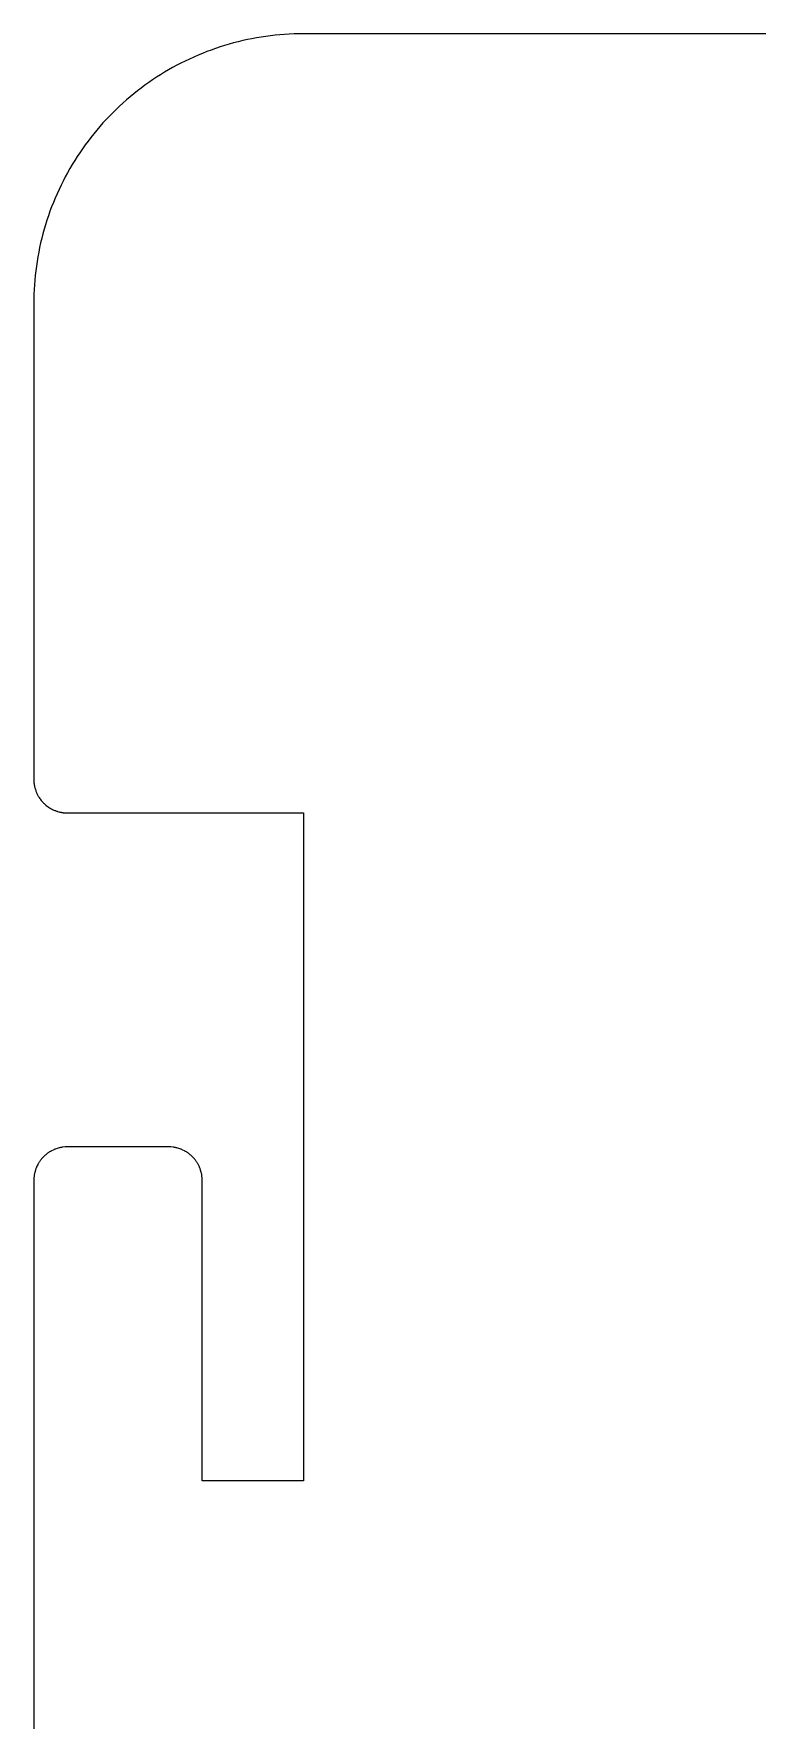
# Model space of a CAD drawing. Header units: metres. Extents: x 0 to 195, y 0 to 100.
# Drawn here: x 0 to 21.5, y 50 to 100 of the extents above; entities that cross this region are included whole.
import ezdxf

# ---------------------------------------------------------------- set-up
doc = ezdxf.new("R2010")
doc.units = ezdxf.units.M

msp = doc.modelspace()

# ---------------------------------------------------------------- linework, layer by layer
for p, q in [((8, 100), (7.86035, 99.999)), ((44.0176, 100), (8, 100)), ((5.26367, 99.5176), (5.13281, 99.4688)), ((5.39551, 99.5645), (5.26367, 99.5176)), ((5.52832, 99.6084), (5.39551, 99.5645)), ((5.66113, 99.6504), (5.52832, 99.6084)), ((5.79492, 99.6904), (5.66113, 99.6504)), ((5.92969, 99.7275), (5.79492, 99.6904)), ((6.06445, 99.7627), (5.92969, 99.7275)), ((6.2002, 99.7949), (6.06445, 99.7627)), ((6.33691, 99.8252), (6.2002, 99.7949)), ((6.47363, 99.8525), (6.33691, 99.8252)), ((6.61035, 99.8789), (6.47363, 99.8525)), ((6.74805, 99.9014), (6.61035, 99.8789)), ((6.88672, 99.9219), (6.74805, 99.9014)), ((7.02539, 99.9404), (6.88672, 99.9219)), ((7.16406, 99.9561), (7.02539, 99.9404)), ((7.30273, 99.9697), (7.16406, 99.9561)), ((7.44238, 99.9805), (7.30273, 99.9697)), ((7.58105, 99.9893), (7.44238, 99.9805)), ((7.7207, 99.9951), (7.58105, 99.9893)), ((7.86035, 99.999), (7.7207, 99.9951)), ((4.24414, 99.0635), (4.12109, 98.9971)), ((4.36816, 99.1279), (4.24414, 99.0635)), ((4.49316, 99.1904), (4.36816, 99.1279)), ((4.61914, 99.25), (4.49316, 99.1904)), ((4.74609, 99.3086), (4.61914, 99.25)), ((4.87402, 99.3643), (4.74609, 99.3086)), ((5.00293, 99.417), (4.87402, 99.3643)), ((5.13281, 99.4688), (5.00293, 99.417)), ((3.41113, 98.5527), (3.29785, 98.4717)), ((3.52637, 98.6318), (3.41113, 98.5527)), ((3.64258, 98.709), (3.52637, 98.6318)), ((3.76074, 98.7842), (3.64258, 98.709)), ((3.87988, 98.8574), (3.76074, 98.7842)), ((4, 98.9277), (3.87988, 98.8574)), ((4.12109, 98.9971), (4, 98.9277)), ((2.75195, 98.0381), (2.64648, 97.9453)), ((2.85742, 98.1279), (2.75195, 98.0381)), ((2.96582, 98.2168), (2.85742, 98.1279)), ((3.0752, 98.3037), (2.96582, 98.2168)), ((3.18555, 98.3887), (3.0752, 98.3037)), ((3.29785, 98.4717), (3.18555, 98.3887)), ((2.24512, 97.5576), (2.14941, 97.4561)), ((2.34277, 97.6572), (2.24512, 97.5576)), ((2.44238, 97.7549), (2.34277, 97.6572)), ((2.54395, 97.8506), (2.44238, 97.7549)), ((2.64648, 97.9453), (2.54395, 97.8506)), ((1.7832, 97.0342), (1.69629, 96.9248)), ((1.87207, 97.1426), (1.7832, 97.0342)), ((1.96191, 97.248), (1.87207, 97.1426)), ((2.05469, 97.3535), (1.96191, 97.248)), ((2.14941, 97.4561), (2.05469, 97.3535)), ((1.44727, 96.5889), (1.36816, 96.4736)), ((1.52832, 96.7021), (1.44727, 96.5889)), ((1.61133, 96.8145), (1.52832, 96.7021)), ((1.69629, 96.9248), (1.61133, 96.8145)), ((1.07227, 96), (1.00293, 95.8789)), ((1.14258, 96.1201), (1.07227, 96)), ((1.21582, 96.2393), (1.14258, 96.1201)), ((1.29102, 96.3574), (1.21582, 96.2393)), ((1.36816, 96.4736), (1.29102, 96.3574)), ((0.80957, 95.5068), (0.75, 95.3809)), ((0.87207, 95.6318), (0.80957, 95.5068)), ((0.936523, 95.7559), (0.87207, 95.6318)), ((1.00293, 95.8789), (0.936523, 95.7559)), ((0.635742, 95.126), (0.583008, 94.9971)), ((0.691406, 95.2539), (0.635742, 95.126)), ((0.75, 95.3809), (0.691406, 95.2539)), ((0.435547, 94.6045), (0.391602, 94.4717)), ((0.482422, 94.7363), (0.435547, 94.6045)), ((0.53125, 94.8672), (0.482422, 94.7363)), ((0.583008, 94.9971), (0.53125, 94.8672)), ((0.272461, 94.0703), (0.237305, 93.9355)), ((0.30957, 94.2051), (0.272461, 94.0703)), ((0.349609, 94.3389), (0.30957, 94.2051)), ((0.391602, 94.4717), (0.349609, 94.3389)), ((0.147461, 93.5264), (0.121094, 93.3896)), ((0.174805, 93.6631), (0.147461, 93.5264)), ((0.205078, 93.7998), (0.174805, 93.6631)), ((0.237305, 93.9355), (0.205078, 93.7998)), ((0.078125, 93.1133), (0.05957, 92.9746)), ((0.098633, 93.252), (0.078125, 93.1133)), ((0.121094, 93.3896), (0.098633, 93.252)), ((0.019531, 92.5576), (0.010742, 92.4189)), ((0.030273, 92.6973), (0.019531, 92.5576)), ((0.043945, 92.8359), (0.030273, 92.6973)), ((0.05957, 92.9746), (0.043945, 92.8359)), ((0.000977, 92.1396), (0, 92)), ((0, 92), (0, 77.8828)), ((0.004883, 92.2793), (0.000977, 92.1396)), ((0.010742, 92.4189), (0.004883, 92.2793)), ((0, 77.8828), (0.000977, 77.8652)), ((0.000977, 77.8652), (0.000977, 77.8477)), ((0.000977, 77.8477), (0.001953, 77.8301)), ((0.001953, 77.8301), (0.003906, 77.8125)), ((0.003906, 77.8125), (0.005859, 77.7959)), ((0.005859, 77.7959), (0.009766, 77.7607)), ((0.009766, 77.7607), (0.012695, 77.7432)), ((0.012695, 77.7432), (0.015625, 77.7266)), ((0.015625, 77.7266), (0.018555, 77.709)), ((0.018555, 77.709), (0.021484, 77.6924)), ((0.021484, 77.6924), (0.025391, 77.6748)), ((0.025391, 77.6748), (0.029297, 77.6582)), ((0.029297, 77.6582), (0.03418, 77.6416)), ((0.03418, 77.6416), (0.039062, 77.624)), ((0.039062, 77.624), (0.048828, 77.5908)), ((0.048828, 77.5908), (0.060547, 77.5576)), ((0.060547, 77.5576), (0.066406, 77.542)), ((0.066406, 77.542), (0.073242, 77.5254)), ((0.073242, 77.5254), (0.079102, 77.5088)), ((0.079102, 77.5088), (0.086914, 77.4932)), ((0.086914, 77.4932), (0.09375, 77.4775)), ((0.09375, 77.4775), (0.125, 77.415)), ((0.125, 77.415), (0.133789, 77.4004)), ((0.133789, 77.4004), (0.142578, 77.3848)), ((0.142578, 77.3848), (0.152344, 77.3701)), ((0.152344, 77.3701), (0.161133, 77.3555)), ((0.161133, 77.3555), (0.180664, 77.3262)), ((0.180664, 77.3262), (0.191406, 77.3125)), ((0.191406, 77.3125), (0.201172, 77.2979)), ((0.201172, 77.2979), (0.222656, 77.2705)), ((0.222656, 77.2705), (0.234375, 77.2568)), ((0.234375, 77.2568), (0.245117, 77.2441)), ((0.245117, 77.2441), (0.256836, 77.2305)), ((0.256836, 77.2305), (0.280273, 77.2051)), ((0.280273, 77.2051), (0.292969, 77.1934)), ((0.292969, 77.1934), (0.305664, 77.1807)), ((0.305664, 77.1807), (0.34375, 77.1455)), ((0.34375, 77.1455), (0.357422, 77.1338)), ((0.357422, 77.1338), (0.412109, 77.0908)), ((0.412109, 77.0908), (0.426758, 77.0811)), ((0.426758, 77.0811), (0.44043, 77.0713)), ((0.44043, 77.0713), (0.469727, 77.0518)), ((0.469727, 77.0518), (0.485352, 77.043)), ((0.485352, 77.043), (0.5, 77.0342)), ((0.5, 77.0342), (0.515625, 77.0254)), ((0.515625, 77.0254), (0.530273, 77.0166)), ((0.530273, 77.0166), (0.561523, 77.001)), ((0.561523, 77.001), (0.577148, 76.9941)), ((0.577148, 76.9941), (0.59375, 76.9863)), ((0.59375, 76.9863), (0.625, 76.9727)), ((0.625, 76.9727), (0.641602, 76.9668)), ((0.641602, 76.9668), (0.658203, 76.96)), ((0.658203, 76.96), (0.674805, 76.9541)), ((0.674805, 76.9541), (0.691406, 76.9492)), ((0.691406, 76.9492), (0.708008, 76.9434)), ((0.708008, 76.9434), (0.741211, 76.9336)), ((0.741211, 76.9336), (0.757812, 76.9297)), ((0.757812, 76.9297), (0.775391, 76.9258)), ((0.775391, 76.9258), (0.791992, 76.9219)), ((0.791992, 76.9219), (0.80957, 76.918)), ((0.80957, 76.918), (0.826172, 76.915)), ((0.826172, 76.915), (0.84375, 76.9121)), ((0.84375, 76.9121), (0.860352, 76.9102)), ((0.860352, 76.9102), (0.87793, 76.9072)), ((0.87793, 76.9072), (0.913086, 76.9033)), ((0.913086, 76.9033), (0.930664, 76.9023)), ((0.930664, 76.9023), (0.947266, 76.9014)), ((0.947266, 76.9014), (0.964844, 76.9004)), ((0.964844, 76.9004), (8, 76.9004)), ((8, 76.9004), (8, 57.0996)), ((0.982422, 67), (0.964844, 66.999)), ((4.01758, 67), (0.982422, 67)), ((4.03516, 66.999), (4.01758, 67)), ((0.133789, 66.5), (0.125, 66.4844)), ((0.142578, 66.5146), (0.133789, 66.5)), ((0.152344, 66.5303), (0.142578, 66.5146)), ((0.161133, 66.5449), (0.152344, 66.5303)), ((0.170898, 66.5596), (0.161133, 66.5449)), ((0.180664, 66.5732), (0.170898, 66.5596)), ((0.191406, 66.5879), (0.180664, 66.5732)), ((0.201172, 66.6016), (0.191406, 66.5879)), ((0.222656, 66.6289), (0.201172, 66.6016)), ((0.234375, 66.6426), (0.222656, 66.6289)), ((0.245117, 66.6562), (0.234375, 66.6426)), ((0.280273, 66.6943), (0.245117, 66.6562)), ((0.305664, 66.7197), (0.280273, 66.6943)), ((0.34375, 66.7549), (0.305664, 66.7197)), ((0.357422, 66.7656), (0.34375, 66.7549)), ((0.371094, 66.7773), (0.357422, 66.7656)), ((0.398438, 66.7988), (0.371094, 66.7773)), ((0.412109, 66.8086), (0.398438, 66.7988)), ((0.426758, 66.8193), (0.412109, 66.8086)), ((0.44043, 66.8291), (0.426758, 66.8193)), ((0.455078, 66.8389), (0.44043, 66.8291)), ((0.469727, 66.8477), (0.455078, 66.8389)), ((0.485352, 66.8574), (0.469727, 66.8477)), ((0.5, 66.8662), (0.485352, 66.8574)), ((0.515625, 66.875), (0.5, 66.8662)), ((0.530273, 66.8828), (0.515625, 66.875)), ((0.577148, 66.9062), (0.530273, 66.8828)), ((0.59375, 66.9131), (0.577148, 66.9062)), ((0.609375, 66.9209), (0.59375, 66.9131)), ((0.625, 66.9268), (0.609375, 66.9209)), ((0.641602, 66.9336), (0.625, 66.9268)), ((0.691406, 66.9512), (0.641602, 66.9336)), ((0.757812, 66.9707), (0.691406, 66.9512)), ((0.775391, 66.9746), (0.757812, 66.9707)), ((0.791992, 66.9785), (0.775391, 66.9746)), ((0.80957, 66.9814), (0.791992, 66.9785)), ((0.826172, 66.9844), (0.80957, 66.9814)), ((0.84375, 66.9873), (0.826172, 66.9844)), ((0.860352, 66.9902), (0.84375, 66.9873)), ((0.930664, 66.998), (0.860352, 66.9902)), ((0.947266, 66.999), (0.930664, 66.998)), ((0.964844, 66.999), (0.947266, 66.999)), ((4.05273, 66.999), (4.03516, 66.999)), ((4.06934, 66.998), (4.05273, 66.999)), ((4.13965, 66.9902), (4.06934, 66.998)), ((4.15625, 66.9873), (4.13965, 66.9902)), ((4.17383, 66.9844), (4.15625, 66.9873)), ((4.19043, 66.9814), (4.17383, 66.9844)), ((4.20801, 66.9785), (4.19043, 66.9814)), ((4.22461, 66.9746), (4.20801, 66.9785)), ((4.24219, 66.9707), (4.22461, 66.9746)), ((4.30859, 66.9512), (4.24219, 66.9707)), ((4.3584, 66.9336), (4.30859, 66.9512)), ((4.375, 66.9268), (4.3584, 66.9336)), ((4.39062, 66.9209), (4.375, 66.9268)), ((4.40625, 66.9131), (4.39062, 66.9209)), ((4.42285, 66.9062), (4.40625, 66.9131)), ((4.46973, 66.8828), (4.42285, 66.9062)), ((4.48438, 66.875), (4.46973, 66.8828)), ((4.5, 66.8662), (4.48438, 66.875)), ((4.51465, 66.8574), (4.5, 66.8662)), ((4.53027, 66.8477), (4.51465, 66.8574)), ((4.54492, 66.8389), (4.53027, 66.8477)), ((4.55957, 66.8291), (4.54492, 66.8389)), ((4.57324, 66.8193), (4.55957, 66.8291)), ((4.58789, 66.8086), (4.57324, 66.8193)), ((4.60156, 66.7988), (4.58789, 66.8086)), ((4.62891, 66.7773), (4.60156, 66.7988)), ((4.64258, 66.7656), (4.62891, 66.7773)), ((4.65625, 66.7549), (4.64258, 66.7656)), ((4.69434, 66.7197), (4.65625, 66.7549)), ((4.71973, 66.6943), (4.69434, 66.7197)), ((4.75488, 66.6562), (4.71973, 66.6943)), ((4.76562, 66.6426), (4.75488, 66.6562)), ((4.77734, 66.6289), (4.76562, 66.6426)), ((4.79883, 66.6016), (4.77734, 66.6289)), ((4.80859, 66.5879), (4.79883, 66.6016)), ((4.81934, 66.5732), (4.80859, 66.5879)), ((4.8291, 66.5596), (4.81934, 66.5732)), ((4.83887, 66.5449), (4.8291, 66.5596)), ((4.84766, 66.5303), (4.83887, 66.5449)), ((4.85742, 66.5146), (4.84766, 66.5303)), ((4.86621, 66.5), (4.85742, 66.5146)), ((4.875, 66.4844), (4.86621, 66.5)), ((0.000977, 66.0352), (0, 66.0176)), ((0, 66.0176), (0, 31.9824)), ((0.001953, 66.0693), (0.000977, 66.0527)), ((0.000977, 66.0527), (0.000977, 66.0352)), ((0.009766, 66.1396), (0.001953, 66.0693)), ((0.012695, 66.1562), (0.009766, 66.1396)), ((0.015625, 66.1738), (0.012695, 66.1562)), ((0.018555, 66.1904), (0.015625, 66.1738)), ((0.021484, 66.208), (0.018555, 66.1904)), ((0.025391, 66.2246), (0.021484, 66.208)), ((0.029297, 66.2422), (0.025391, 66.2246)), ((0.048828, 66.3086), (0.029297, 66.2422)), ((0.066406, 66.3584), (0.048828, 66.3086)), ((0.073242, 66.375), (0.066406, 66.3584)), ((0.079102, 66.3906), (0.073242, 66.375)), ((0.086914, 66.4062), (0.079102, 66.3906)), ((0.09375, 66.4229), (0.086914, 66.4062)), ((0.117188, 66.4697), (0.09375, 66.4229)), ((0.125, 66.4844), (0.117188, 66.4697)), ((4.88281, 66.4697), (4.875, 66.4844)), ((4.90625, 66.4229), (4.88281, 66.4697)), ((4.91309, 66.4062), (4.90625, 66.4229)), ((4.9209, 66.3906), (4.91309, 66.4062)), ((4.92676, 66.375), (4.9209, 66.3906)), ((4.93359, 66.3584), (4.92676, 66.375)), ((4.95117, 66.3086), (4.93359, 66.3584)), ((4.9707, 66.2422), (4.95117, 66.3086)), ((4.97461, 66.2246), (4.9707, 66.2422)), ((4.97852, 66.208), (4.97461, 66.2246)), ((4.98145, 66.1904), (4.97852, 66.208)), ((4.98438, 66.1738), (4.98145, 66.1904)), ((4.9873, 66.1562), (4.98438, 66.1738)), ((4.99023, 66.1396), (4.9873, 66.1562)), ((4.99805, 66.0693), (4.99023, 66.1396)), ((4.99902, 66.0527), (4.99805, 66.0693)), ((4.99902, 66.0352), (4.99902, 66.0527)), ((5, 66.0176), (4.99902, 66.0352)), ((5, 57.0996), (5, 66.0176)), ((8, 57.0996), (5, 57.0996))]:
    msp.add_line(p, q)

doc.saveas('drawing.dxf')
